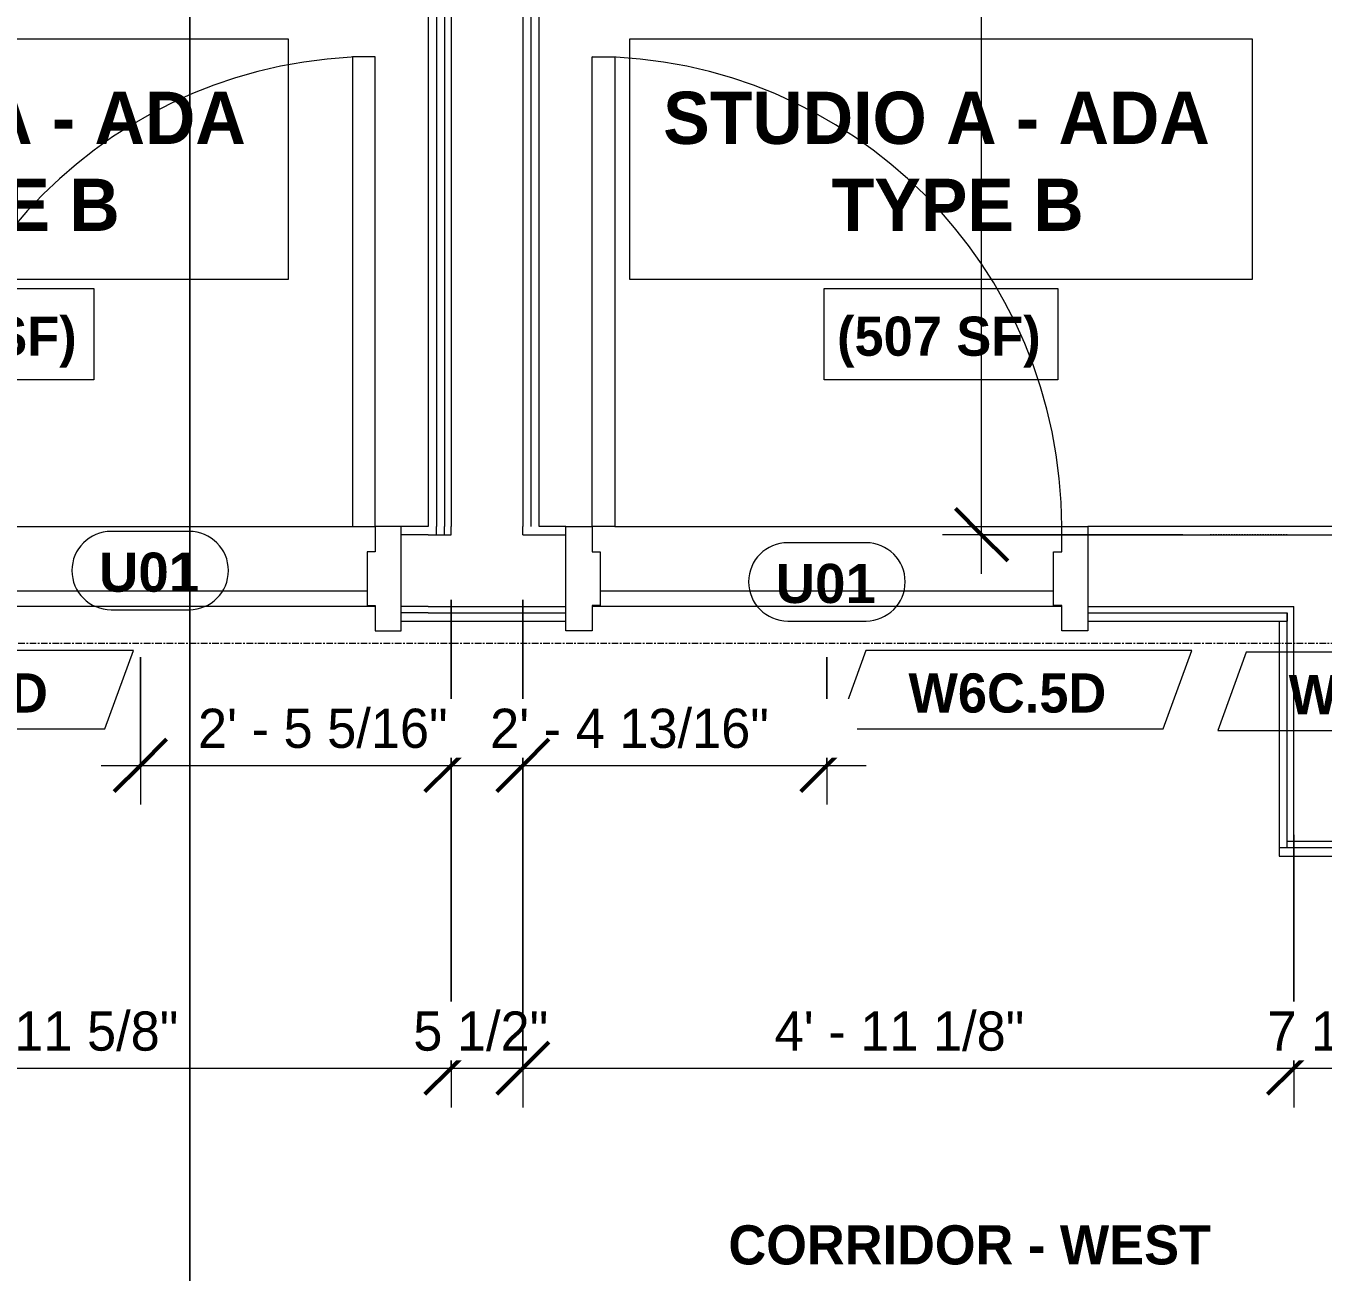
# Model space of a CAD drawing. Header units: inches. Extents: x -4058 to -1781, y 9814 to 12264.
# Drawn here: x -2749.8 to -2650.4, y 10419 to 10514.5 of the extents above; entities that cross this region are included whole.
import ezdxf

# ---------------------------------------------------------------- set-up
doc = ezdxf.new("R2010")
doc.units = ezdxf.units.IN
doc.header["$MEASUREMENT"] = 0
doc.linetypes.add('Dash 3_32_', pattern=[0.1875, 0.09375, -0.09375])
doc.linetypes.add('Grid Line 1_2_', pattern=[0.875, 0.5, -0.125, 0.125, -0.125])
for name, color, linetype, lineweight in [('0-1', 7, 'Continuous', 5), ('0-3', 8, 'Continuous', 9), ('A-ANNO-DIMS', 211, 'Continuous', 9), ('A-ANNO-DIMS-32', 211, 'Continuous', 9), ('A-AREA-IDEN', 2, 'Continuous', 9), ('A-DETL-1', 90, 'Dash 3_32_', 9), ('A-DOOR-1', 7, 'Continuous', 9), ('A-DOOR-FRAM-1', 7, 'Continuous', 9), ('A-DOOR-IDEN', 31, 'Continuous', 9), ('A-FLOR-1', 7, 'Continuous', 9), ('A-FLOR-2', 192, 'Continuous', 9), ('A-WALL-1', 7, 'Continuous', 9), ('A-WALL-IDEN', 211, 'Continuous', 9), ('I-WALL-3', 7, 'Continuous', 9), ('S-GRID-1', 1, 'Grid Line 1_2_', 9)]:
    doc.layers.add(name, color=color, linetype=linetype, lineweight=lineweight)
doc.styles.add('Arial_B', font='arialbd.ttf', dxfattribs={"height": 3})
doc.styles.add('Century Gothic', font='ufonts.com_century-gothic.ttf', dxfattribs={"height": 3})
doc.styles.add('Century Gothic_B', font='GOTHICB.TTF', dxfattribs={"height": 3})
doc.styles.add('Century Gothic_B_1', font='GOTHICB.TTF', dxfattribs={"height": 4})
doc.dimstyles.new('THE_DIMENSION_STRING_2', dxfattribs={"dimscale": 12, "dimtxt": 3.132505, "dimasz": 0.333333, "dimexe": 0.25, "dimexo": 0.166667, "dimgap": 0.041667, "dimtad": 1, "dimdec": 4, "dimrnd": 0.0625, "dimzin": 3, "dimdsep": 46, "dimlunit": 4, "dimtxsty": 'Century Gothic', "dimblk1": 'OBLIQUE', "dimblk2": 'OBLIQUE', "dimsah": 1, "dimcen": 0.09, "dimdle": 0.25, "dimazin": 0, "dimtfac": 1, "dimtdec": 4, "dimtix": 1, "dimtmove": 0, "dimatfit": 3, "dimfxl": 1, "dimtvp": 1, "dimtfill": 1, "dimfrac": 2, "dimtolj": 1, "dimtzin": 0, "dimarcsym": 2})
doc.dimstyles.new('THE_DIMENSION_STRING_5', dxfattribs={"dimscale": 12, "dimtxt": 3.132505, "dimasz": 0.333333, "dimexe": 0.25, "dimexo": 0.166667, "dimgap": 0.041667, "dimtad": 1, "dimdec": 4, "dimrnd": 0.0625, "dimzin": 3, "dimdsep": 46, "dimlunit": 4, "dimtxsty": 'Century Gothic', "dimblk1": 'OBLIQUE', "dimblk2": 'OBLIQUE', "dimsah": 1, "dimcen": 0.09, "dimdle": 0.25, "dimazin": 0, "dimtfac": 1, "dimtdec": 4, "dimtix": 1, "dimtmove": 0, "dimatfit": 3, "dimfxl": 1, "dimtvp": 1, "dimtfill": 1, "dimfrac": 2, "dimtolj": 1, "dimtzin": 0, "dimarcsym": 2})

# ---------------------------------------------------------------- blocks, each defined once
blk = doc.blocks.new('CTR - 1st Phase - Shell_rvt-1-UNITS PLANS - 3RD FLOOR')
at = {"layer": 'A-FLOR-1'}
for p, q in [((-2758.411, 10471.239), (-2723.661, 10471.239)), ((-2705.786, 10471.239), (-2671.036, 10471.239)), ((-2723.036, 10470.039), (-2759.036, 10470.039)), ((-2670.411, 10470.039), (-2706.411, 10470.039))]:
    blk.add_line(p, q, dxfattribs=at)
blk = doc.blocks.new('HOLLOW METAL - UNIT DOOR-2191978-UNITS PLANS - 3RD FLOOR')
at = {"layer": 'A-DOOR-1'}
for p, q in [((18, 39.875), (16.25, 39.875)), ((16.25, 39.875), (16.25, 3.875)), ((18, 3.875), (18, 39.875)), ((16.25, 3.875), (18, 3.875))]:
    blk.add_line(p, q, dxfattribs=at)
blk.add_arc((18, 3.875), 36, 90, 180, dxfattribs=at)
at = {"layer": 'A-DOOR-FRAM-1'}
for p, q in [((-18, 3.875), (-20, 3.875)), ((-20, 3.875), (-20, -4.125)), ((-18, 1.9375), (-18, 3.875)), ((18, 3.875), (18, 1.9375)), ((20, 3.875), (18, 3.875)), ((20, -4.125), (20, 3.875)), ((-17.375, 1.9375), (-18, 1.9375)), ((-17.375, -2.1875), (-17.375, 1.9375)), ((18, 1.9375), (17.375, 1.9375)), ((17.375, 1.9375), (17.375, -2.1875)), ((-18, -4.125), (-18, -2.1875)), ((-18, -2.1875), (-17.375, -2.1875)), ((17.375, -2.1875), (18, -2.1875)), ((18, -2.1875), (18, -4.125)), ((-20, -4.125), (-18, -4.125)), ((18, -4.125), (20, -4.125))]:
    blk.add_line(p, q, dxfattribs=at)
blk = doc.blocks.new('HOLLOW METAL - UNIT DOOR-2191977-UNITS PLANS - 3RD FLOOR')
at = {"layer": 'A-DOOR-1'}
for p, q in [((16.25, -3.875), (18, -3.875)), ((16.25, -39.875), (16.25, -3.875)), ((18, -3.875), (18, -39.875)), ((18, -39.875), (16.25, -39.875))]:
    blk.add_line(p, q, dxfattribs=at)
blk.add_arc((18, -3.875), 36, 180, 270, dxfattribs=at)
at = {"layer": 'A-DOOR-FRAM-1'}
for p, q in [((-20, 4.125), (-18, 4.125)), ((-20, -3.875), (-20, 4.125)), ((-18, 4.125), (-18, 2.1875)), ((18, 4.125), (20, 4.125)), ((18, 2.1875), (18, 4.125)), ((20, 4.125), (20, -3.875)), ((-18, 2.1875), (-17.375, 2.1875)), ((-17.375, 2.1875), (-17.375, -1.9375)), ((17.375, 2.1875), (18, 2.1875)), ((17.375, -1.9375), (17.375, 2.1875)), ((-18, -1.9375), (-18, -3.875)), ((-17.375, -1.9375), (-18, -1.9375)), ((18, -1.9375), (17.375, -1.9375)), ((18, -3.875), (18, -1.9375)), ((-18, -3.875), (-20, -3.875)), ((20, -3.875), (18, -3.875))]:
    blk.add_line(p, q, dxfattribs=at)
blk = doc.blocks.new('CTR - 1st Phase - Common Walls_rvt-1-UNITS PLANS - 3RD FLOOR')
at = {"layer": 'A-WALL-1'}
for p, q in [((-2718.349, 10843.139), (-2718.349, 10476.164)), ((-2717.724, 10843.139), (-2717.724, 10476.164)), ((-2717.224, 10843.139), (-2717.224, 10476.164)), ((-2711.724, 10843.139), (-2711.724, 10476.164)), ((-2711.099, 10843.139), (-2711.099, 10476.164)), ((-2718.349, 10475.539), (-2718.349, 10476.164)), ((-2717.724, 10475.539), (-2717.724, 10476.164)), ((-2717.224, 10475.539), (-2717.224, 10476.164)), ((-2711.724, 10475.539), (-2711.724, 10476.164)), ((-2718.974, 10475.539), (-2721.036, 10475.539)), ((-2718.974, 10475.539), (-2718.349, 10475.539)), ((-2718.349, 10475.539), (-2717.724, 10475.539)), ((-2717.724, 10475.539), (-2717.224, 10475.539)), ((-2711.724, 10475.539), (-2708.411, 10475.539)), ((-2668.411, 10475.539), (-2653.749, 10475.539)), ((-2653.749, 10475.539), (-2652.624, 10475.539)), ((-2652.624, 10475.539), (-2645.374, 10475.539)), ((-2718.974, 10470.039), (-2721.036, 10470.039)), ((-2718.974, 10470.039), (-2717.724, 10470.039)), ((-2717.724, 10470.039), (-2717.224, 10470.039)), ((-2717.224, 10470.039), (-2708.411, 10470.039)), ((-2668.411, 10470.039), (-2653.749, 10470.039)), ((-2653.749, 10470.039), (-2653.124, 10470.039)), ((-2653.124, 10470.039), (-2652.624, 10470.039)), ((-2652.624, 10452.039), (-2652.624, 10470.039)), ((-2718.974, 10469.539), (-2721.036, 10469.539)), ((-2718.974, 10469.539), (-2718.349, 10469.539)), ((-2718.349, 10469.539), (-2717.724, 10469.539)), ((-2717.724, 10469.539), (-2717.224, 10469.539)), ((-2717.224, 10469.539), (-2708.411, 10469.539)), ((-2668.411, 10469.539), (-2653.749, 10469.539)), ((-2653.749, 10469.539), (-2653.124, 10469.539)), ((-2653.749, 10468.914), (-2653.124, 10468.914)), ((-2653.124, 10469.539), (-2653.124, 10468.914)), ((-2653.124, 10468.914), (-2653.124, 10469.539)), ((-2653.124, 10452.039), (-2653.124, 10468.914)), ((-2652.624, 10452.039), (-2653.124, 10452.039)), ((-2653.124, 10451.539), (-2653.124, 10452.039)), ((-2653.124, 10451.539), (-2653.124, 10452.039)), ((-2645.374, 10452.039), (-2652.624, 10452.039)), ((-2653.124, 10451.539), (-2653.749, 10451.539)), ((-2644.749, 10451.539), (-2653.124, 10451.539))]:
    blk.add_line(p, q, dxfattribs=at)
at = {"layer": 'I-WALL-3'}
for p, q in [((-2718.974, 10843.139), (-2718.974, 10476.164)), ((-2710.474, 10476.164), (-2710.474, 10843.139)), ((-2718.974, 10476.164), (-2721.036, 10476.164)), ((-2708.411, 10476.164), (-2710.474, 10476.164)), ((-2653.749, 10476.164), (-2668.411, 10476.164)), ((-2645.374, 10476.164), (-2653.749, 10476.164)), ((-2721.036, 10468.914), (-2718.974, 10468.914)), ((-2718.974, 10468.914), (-2718.349, 10468.914)), ((-2718.349, 10468.914), (-2708.411, 10468.914)), ((-2668.411, 10468.914), (-2653.749, 10468.914)), ((-2653.749, 10468.914), (-2653.749, 10451.539)), ((-2653.749, 10451.539), (-2653.749, 10450.914)), ((-2653.749, 10450.914), (-2644.749, 10450.914))]:
    blk.add_line(p, q, dxfattribs=at)
at = {"layer": '0-3'}
blk.add_blockref('HOLLOW METAL - UNIT DOOR-2191978-UNITS PLANS - 3RD FLOOR', (-2741.036, 10472.289), dxfattribs=at)
at = {"layer": '0-3', "rotation": 180}
blk.add_blockref('HOLLOW METAL - UNIT DOOR-2191977-UNITS PLANS - 3RD FLOOR', (-2688.411, 10472.289), dxfattribs=at)
blk = doc.blocks.new('Wall Tag - Arch Wall-3956453-UNITS PLANS - 3RD FLOOR')
at = {"layer": 'A-WALL-IDEN'}
for p, q in [((-0.3561, 0.0937), (-0.4244, -0.0937)), ((0.4244, 0.0937), (-0.3561, 0.0937)), ((0.3561, -0.0937), (0.4244, 0.0937)), ((-0.4244, -0.0937), (0.3561, -0.0937))]:
    blk.add_line(p, q, dxfattribs=at)
blk = doc.blocks.new('DIMBLOCK354-UNITS PLANS - 3RD FLOOR')
at = {"layer": 'A-ANNO-DIMS-32'}
for p, q in [((-2717.224, 10470.539), (-2717.224, 10431.659)), ((-2717.224, 10434.659), (-2717.224, 10470.539)), ((-2776.824, 10452.539), (-2776.824, 10431.659)), ((-2776.824, 10434.659), (-2776.824, 10452.539)), ((-2776.824, 10434.659), (-2717.224, 10434.659))]:
    blk.add_line(p, q, dxfattribs=at)
at = {"layer": 'A-ANNO-DIMS-32', "lineweight": 50}
for p, q in [((-2776.824, 10434.659), (-2774.824, 10436.659)), ((-2717.224, 10434.659), (-2715.224, 10436.659)), ((-2776.824, 10434.659), (-2778.824, 10432.659)), ((-2717.224, 10434.659), (-2719.224, 10432.659))]:
    blk.add_line(p, q, dxfattribs=at)
at = {"layer": 'A-ANNO-DIMS-32', "color": 0, "insert": (-2757.267, 10439.004), "char_height": 3, "width": 24.5827, "attachment_point": 1, "line_spacing_factor": 0.984502, "style": 'Century Gothic', "bg_fill": 3, "box_fill_scale": 1.25, "bg_fill_color": 256, "bg_fill_true_color": 13158600, "bg_fill_transparency": 0}
blk.add_mtext('4\' - 11 5/8"', dxfattribs=at)
blk = doc.blocks.new('_Oblique')
at = {"color": 0, "linetype": 'ByBlock', "lineweight": -2}
blk.add_line((-0.5, -0.5), (0.5, 0.5), dxfattribs=at)
blk = doc.blocks.new('DIMBLOCK355-UNITS PLANS - 3RD FLOOR')
at = {"layer": 'A-ANNO-DIMS-32'}
for p, q in [((-2717.224, 10470.539), (-2717.224, 10431.659)), ((-2717.224, 10434.659), (-2717.224, 10470.539)), ((-2711.724, 10470.539), (-2711.724, 10431.659)), ((-2711.724, 10434.659), (-2711.724, 10470.539)), ((-2717.224, 10434.659), (-2711.724, 10434.659))]:
    blk.add_line(p, q, dxfattribs=at)
at = {"layer": 'A-ANNO-DIMS-32', "lineweight": 50}
for p, q in [((-2717.224, 10434.659), (-2715.224, 10436.659)), ((-2711.724, 10434.659), (-2709.724, 10436.659)), ((-2717.224, 10434.659), (-2719.224, 10432.659)), ((-2711.724, 10434.659), (-2713.724, 10432.659))]:
    blk.add_line(p, q, dxfattribs=at)
at = {"layer": 'A-ANNO-DIMS-32', "color": 0, "insert": (-2720.117, 10439.004), "char_height": 3, "width": 13.54435, "attachment_point": 1, "line_spacing_factor": 0.984502, "style": 'Century Gothic', "bg_fill": 3, "box_fill_scale": 1.25, "bg_fill_color": 256, "bg_fill_true_color": 13158600, "bg_fill_transparency": 0}
blk.add_mtext('5 1/2"', dxfattribs=at)
blk = doc.blocks.new('DIMBLOCK356-UNITS PLANS - 3RD FLOOR')
at = {"layer": 'A-ANNO-DIMS-32'}
for p, q in [((-2711.724, 10470.539), (-2711.724, 10431.659)), ((-2711.724, 10434.659), (-2711.724, 10470.539)), ((-2652.624, 10452.539), (-2652.624, 10431.659)), ((-2652.624, 10434.659), (-2652.624, 10452.539)), ((-2711.724, 10434.659), (-2652.624, 10434.659))]:
    blk.add_line(p, q, dxfattribs=at)
at = {"layer": 'A-ANNO-DIMS-32', "lineweight": 50}
for p, q in [((-2711.724, 10434.659), (-2709.724, 10436.659)), ((-2652.624, 10434.659), (-2650.624, 10436.659)), ((-2711.724, 10434.659), (-2713.724, 10432.659)), ((-2652.624, 10434.659), (-2654.624, 10432.659))]:
    blk.add_line(p, q, dxfattribs=at)
at = {"layer": 'A-ANNO-DIMS-32', "color": 0, "insert": (-2692.417, 10439.004), "char_height": 3, "width": 24.5827, "attachment_point": 1, "line_spacing_factor": 0.984502, "style": 'Century Gothic', "bg_fill": 3, "box_fill_scale": 1.25, "bg_fill_color": 256, "bg_fill_true_color": 13158600, "bg_fill_transparency": 0}
blk.add_mtext('4\' - 11 1/8"', dxfattribs=at)
blk = doc.blocks.new('DIMBLOCK357-UNITS PLANS - 3RD FLOOR')
at = {"layer": 'A-ANNO-DIMS-32'}
for p, q in [((-2652.624, 10452.539), (-2652.624, 10431.659)), ((-2652.624, 10434.659), (-2652.624, 10452.539)), ((-2645.374, 10452.539), (-2645.374, 10431.659)), ((-2645.374, 10434.659), (-2645.374, 10452.539)), ((-2652.624, 10434.659), (-2645.374, 10434.659))]:
    blk.add_line(p, q, dxfattribs=at)
at = {"layer": 'A-ANNO-DIMS-32', "lineweight": 50}
for p, q in [((-2652.624, 10434.659), (-2650.624, 10436.659)), ((-2645.374, 10434.659), (-2643.374, 10436.659)), ((-2652.624, 10434.659), (-2654.624, 10432.659)), ((-2645.374, 10434.659), (-2647.374, 10432.659))]:
    blk.add_line(p, q, dxfattribs=at)
at = {"layer": 'A-ANNO-DIMS-32', "color": 0, "insert": (-2654.642, 10439.004), "char_height": 3, "width": 13.54435, "attachment_point": 1, "line_spacing_factor": 0.984502, "style": 'Century Gothic', "bg_fill": 3, "box_fill_scale": 1.25, "bg_fill_color": 256, "bg_fill_true_color": 13158600, "bg_fill_transparency": 0}
blk.add_mtext('7 1/4"', dxfattribs=at)
blk = doc.blocks.new('DIMBLOCK487-UNITS PLANS - 3RD FLOOR')
at = {"layer": 'A-ANNO-DIMS-32'}
for p, q in [((-2717.224, 10470.539), (-2717.224, 10454.86)), ((-2717.224, 10457.86), (-2717.224, 10470.539)), ((-2688.411, 10466.164), (-2688.411, 10454.86)), ((-2688.411, 10457.86), (-2688.411, 10466.164)), ((-2720.224, 10457.86), (-2685.411, 10457.86))]:
    blk.add_line(p, q, dxfattribs=at)
at = {"layer": 'A-ANNO-DIMS-32', "lineweight": 50}
for p, q in [((-2717.224, 10457.86), (-2715.224, 10459.86)), ((-2688.411, 10457.86), (-2686.411, 10459.86)), ((-2717.224, 10457.86), (-2719.224, 10455.86)), ((-2688.411, 10457.86), (-2690.411, 10455.86))]:
    blk.add_line(p, q, dxfattribs=at)
at = {"layer": 'A-ANNO-DIMS-32', "color": 0, "insert": (-2714.229, 10462.205), "char_height": 3, "width": 27.38704, "attachment_point": 1, "line_spacing_factor": 0.984502, "style": 'Century Gothic', "bg_fill": 3, "box_fill_scale": 1.25, "bg_fill_color": 256, "bg_fill_true_color": 13158600, "bg_fill_transparency": 0}
blk.add_mtext('2\' - 4 13/16"', dxfattribs=at)
blk = doc.blocks.new('DIMBLOCK488-UNITS PLANS - 3RD FLOOR')
at = {"layer": 'A-ANNO-DIMS-32'}
for p, q in [((-2711.724, 10470.539), (-2711.724, 10454.86)), ((-2711.724, 10457.86), (-2711.724, 10470.539)), ((-2741.036, 10466.164), (-2741.036, 10454.86)), ((-2741.036, 10457.86), (-2741.036, 10466.164)), ((-2744.036, 10457.86), (-2708.724, 10457.86))]:
    blk.add_line(p, q, dxfattribs=at)
at = {"layer": 'A-ANNO-DIMS-32', "lineweight": 50}
for p, q in [((-2741.036, 10457.86), (-2739.036, 10459.86)), ((-2711.724, 10457.86), (-2709.724, 10459.86)), ((-2741.036, 10457.86), (-2743.036, 10455.86)), ((-2711.724, 10457.86), (-2713.724, 10455.86))]:
    blk.add_line(p, q, dxfattribs=at)
at = {"layer": 'A-ANNO-DIMS-32', "color": 0, "insert": (-2736.623, 10462.205), "char_height": 3, "width": 24.5827, "attachment_point": 1, "line_spacing_factor": 0.984502, "style": 'Century Gothic', "bg_fill": 3, "box_fill_scale": 1.25, "bg_fill_color": 256, "bg_fill_true_color": 13158600, "bg_fill_transparency": 0}
blk.add_mtext('2\' - 5 5/16"', dxfattribs=at)
blk = doc.blocks.new('Door Tag - Type Mark-2601225-UNITS PLANS - 3RD FLOOR')
at = {"layer": 'A-DOOR-IDEN'}
for p, q in [((0.09375, 0.09375), (-0.09375, 0.09375)), ((-0.09375, -0.09375), (0.09375, -0.09375))]:
    blk.add_line(p, q, dxfattribs=at)
for centre, start, end in [((-0.09375, 0), 90, 270), ((0.09375, 0), 270, 90)]:
    blk.add_arc(centre, 0.09375, start, end, dxfattribs=at)
blk = doc.blocks.new('DIMBLOCK1198-UNITS PLANS - 3RD FLOOR')
at = {"layer": 'A-ANNO-DIMS-32'}
for p, q in [((-2737.236, 10379.039), (-2737.236, 11757.507)), ((-2760.236, 11755.336), (-2760.236, 11751.507)), ((-2760.236, 11754.507), (-2760.236, 11755.336)), ((-2763.236, 11754.507), (-2734.236, 11754.507)), ((-2737.236, 11754.507), (-2737.236, 10379.039))]:
    blk.add_line(p, q, dxfattribs=at)
at = {"layer": 'A-ANNO-DIMS-32', "lineweight": 50}
for p, q in [((-2760.236, 11754.507), (-2758.236, 11756.507)), ((-2737.236, 11754.507), (-2735.236, 11756.507)), ((-2760.236, 11754.507), (-2762.236, 11752.507)), ((-2737.236, 11754.507), (-2739.236, 11752.507))]:
    blk.add_line(p, q, dxfattribs=at)
at = {"layer": 'A-ANNO-DIMS-32', "color": 0, "insert": (-2755.15, 11758.853), "char_height": 3, "width": 15.39402, "attachment_point": 1, "line_spacing_factor": 0.984502, "style": 'Century Gothic', "bg_fill": 3, "box_fill_scale": 1.25, "bg_fill_color": 256, "bg_fill_true_color": 13158600, "bg_fill_transparency": 0}
blk.add_mtext('1\' - 11"', dxfattribs=at)
blk = doc.blocks.new('DIMBLOCK1320-UNITS PLANS - 3RD FLOOR')
at = {"layer": 'A-ANNO-DIMS-32'}
for p, q in [((-2676.549, 10472.535), (-2676.549, 10579.535)), ((-2672.124, 10576.535), (-2679.549, 10576.535)), ((-2676.549, 10576.535), (-2672.124, 10576.535)), ((-2661.124, 10475.535), (-2679.549, 10475.535)), ((-2676.549, 10475.535), (-2661.124, 10475.535))]:
    blk.add_line(p, q, dxfattribs=at)
at = {"layer": 'A-ANNO-DIMS-32', "lineweight": 50}
for p, q in [((-2676.549, 10576.535), (-2678.549, 10578.535)), ((-2676.549, 10576.535), (-2674.549, 10574.535)), ((-2676.549, 10475.535), (-2678.549, 10477.535)), ((-2676.549, 10475.535), (-2674.549, 10473.535))]:
    blk.add_line(p, q, dxfattribs=at)
at = {"layer": 'A-ANNO-DIMS-32', "color": 0, "insert": (-2680.895, 10520.789), "char_height": 3, "width": 12.58969, "attachment_point": 1, "rotation": 90, "line_spacing_factor": 0.984502, "style": 'Century Gothic', "bg_fill": 3, "box_fill_scale": 1.25, "bg_fill_color": 256, "bg_fill_true_color": 13158600, "bg_fill_transparency": 0}
blk.add_mtext('8\' - 5"', dxfattribs=at)

msp = doc.modelspace()

# ---------------------------------------------------------------- linework, layer by layer
at = {"layer": 'A-AREA-IDEN', "flags": 128}
for points in [[(-2777.41858, 10513.54099), (-2729.71591, 10513.54099), (-2729.71591, 10495.09186), (-2777.41858, 10495.09186)], [(-2703.51887, 10513.54099), (-2655.81619, 10513.54099), (-2655.81619, 10495.09186), (-2703.51887, 10495.09186)], [(-2762.52945, 10494.41549), (-2744.60504, 10494.41549), (-2744.60504, 10487.41392), (-2762.52945, 10487.41392)], [(-2688.62973, 10494.41549), (-2670.70532, 10494.41549), (-2670.70532, 10487.41392), (-2688.62973, 10487.41392)]]:
    msp.add_lwpolyline(points, close=True, dxfattribs=at)
at = {"layer": 'A-DETL-1'}
msp.add_line((-2653.12374, 10475.53481), (-2659.12374, 10475.53481), dxfattribs=at)
at = {"layer": 'A-FLOR-2'}
for p, q in [((-2759.03624, 10476.1644), (-2724.78624, 10476.1644)), ((-2704.66124, 10476.1644), (-2670.41124, 10476.1644))]:
    msp.add_line(p, q, dxfattribs=at)

# ---------------------------------------------------------------- block references
at = {"layer": '0-1'}
for name in ['CTR - 1st Phase - Shell_rvt-1-UNITS PLANS - 3RD FLOOR', 'CTR - 1st Phase - Common Walls_rvt-1-UNITS PLANS - 3RD FLOOR']:
    msp.add_blockref(name, (0, 0), dxfattribs=at)
at = {"layer": 'A-WALL-IDEN', "xscale": 31.99999999999999, "yscale": 31.99999999999999, "zscale": 31.99999999999999}
for p in [(-2755.14874, 10463.66642), (-2674.01749, 10463.66237), (-2644.87171, 10463.5394)]:
    msp.add_blockref('Wall Tag - Arch Wall-3956453-UNITS PLANS - 3RD FLOOR', p, dxfattribs=at)

# ---------------------------------------------------------------- texts
at = {"layer": 'A-AREA-IDEN', "attachment_point": 1}
for s, insert, char_height, width, style in [('STUDIO A - ADA', (-2774.85858, 10509.48099), 4, 51.51, 'Century Gothic_B_1'), ('STUDIO A - ADA', (-2700.95887, 10509.48099), 4, 51.51, 'Century Gothic_B_1'), ('TYPE B', (-2761.94192, 10502.81432), 4, 20.301, 'Century Gothic_B_1'), ('TYPE B', (-2688.0422, 10502.81432), 4, 20.301, 'Century Gothic_B_1'), ('(507 SF)', (-2761.52945, 10492.24883), 3, 19.19, 'Century Gothic_B'), ('(507 SF)', (-2687.62973, 10492.24883), 3, 19.19, 'Century Gothic_B'), ('CORRIDOR - WEST', (-2695.95716, 10422.6212), 3, 44.036, 'Century Gothic_B')]:
    msp.add_mtext(s, dxfattribs=dict(at, insert=insert, char_height=char_height, width=width, style=style))
at = {"layer": 'A-WALL-IDEN', "char_height": 3, "width": 19.594, "attachment_point": 1, "style": 'Century Gothic_B'}
for s, insert in [('W6C.5D', (-2763.28434, 10464.91395)), ('W6C.5D', (-2682.15309, 10464.9099)), ('W8C.5D', (-2653.00732, 10464.78693))]:
    msp.add_mtext(s, dxfattribs=dict(at, insert=insert))

# ---------------------------------------------------------------- next in the draw order: dimensions: what is measured, and where the dimension line sits
at = {"layer": 'A-ANNO-DIMS'}
dim = msp.add_linear_dim(base=(-2717.22374, 10434.65899), p1=(-2776.82374, 10454.5394), p2=(-2717.22374, 10472.5394), dimstyle='THE_DIMENSION_STRING_2', override={"dimpost": '<>', "dimfxl": 62.258815}, dxfattribs=at)
dim.commit()
dim.dimension.update_dxf_attribs({"geometry": 'DIMBLOCK354-UNITS PLANS - 3RD FLOOR', "text_midpoint": (-2747.02374, 10436.90066)})

# ---------------------------------------------------------------- next in the draw order: dimensions: what is measured, and where the dimension line sits
dim = msp.add_linear_dim(base=(-2711.72374, 10434.65899), p1=(-2717.22374, 10472.5394), p2=(-2711.72374, 10472.5394), dimstyle='THE_DIMENSION_STRING_2', override={"dimpost": '<>', "dimfxl": 5.5}, dxfattribs=at)
dim.commit()
dim.dimension.update_dxf_attribs({"geometry": 'DIMBLOCK355-UNITS PLANS - 3RD FLOOR', "text_midpoint": (-2714.47374, 10436.90066)})

# ---------------------------------------------------------------- next in the draw order: dimensions: what is measured, and where the dimension line sits
dim = msp.add_linear_dim(base=(-2652.62374, 10434.65899), p1=(-2711.72374, 10472.5394), p2=(-2652.62374, 10454.5394), dimstyle='THE_DIMENSION_STRING_2', override={"dimpost": '<>', "dimfxl": 61.780337}, dxfattribs=at)
dim.commit()
dim.dimension.update_dxf_attribs({"geometry": 'DIMBLOCK356-UNITS PLANS - 3RD FLOOR', "text_midpoint": (-2682.17374, 10436.90066)})

# ---------------------------------------------------------------- next in the draw order: dimensions: what is measured, and where the dimension line sits
dim = msp.add_linear_dim(base=(-2676.54923, 10576.53481), p1=(-2659.12374, 10475.53481), p2=(-2670.12374, 10576.53481), angle=90, dimstyle='THE_DIMENSION_STRING_5', override={"dimpost": '<>', "dimfxl": 101.597244}, dxfattribs=at)
dim.commit()
dim.dimension.update_dxf_attribs({"geometry": 'DIMBLOCK1320-UNITS PLANS - 3RD FLOOR', "text_midpoint": (-2678.62468, 10526.03481)})
for base, p1, p2, override, picture, middle in [((-2688.41124, 10457.85972), (-2717.22374, 10472.5394), (-2688.41124, 10468.1644), {"dimpost": '<>', "dimfxl": 29.142765}, 'DIMBLOCK487-UNITS PLANS - 3RD FLOOR', (-2702.81749, 10460.10139)), ((-2645.37374, 10434.65899), (-2652.62374, 10454.5394), (-2645.37374, 10454.5394), {"dimpost": '<>', "dimfxl": 7.25}, 'DIMBLOCK357-UNITS PLANS - 3RD FLOOR', (-2648.99874, 10436.90066))]:
    dim = msp.add_linear_dim(base=base, p1=p1, p2=p2, dimstyle='THE_DIMENSION_STRING_2', override=override, dxfattribs=at)
    dim.commit()
    dim.dimension.update_dxf_attribs({"geometry": picture, "text_midpoint": middle})

# ---------------------------------------------------------------- next in the draw order: block references
at = {"layer": 'A-DOOR-IDEN', "xscale": 31.99999999999999, "yscale": 31.99999999999999, "zscale": 31.99999999999999}
msp.add_blockref('Door Tag - Type Mark-2601225-UNITS PLANS - 3RD FLOOR', (-2688.41124, 10471.92546), dxfattribs=at)

# ---------------------------------------------------------------- next in the draw order: texts
at = {"layer": 'A-DOOR-IDEN', "insert": (-2692.34312, 10473.30532), "char_height": 3, "width": 9.393, "attachment_point": 1, "style": 'Arial_B'}
msp.add_mtext('U01', dxfattribs=at)

# ---------------------------------------------------------------- next in the draw order: dimensions: what is measured, and where the dimension line sits
at = {"layer": 'A-ANNO-DIMS'}
dim = msp.add_linear_dim(base=(-2711.72374, 10457.85972), p1=(-2741.03624, 10468.1644), p2=(-2711.72374, 10472.5394), dimstyle='THE_DIMENSION_STRING_2', override={"dimpost": '<>', "dimfxl": 29.637194}, dxfattribs=at)
dim.commit()
dim.dimension.update_dxf_attribs({"geometry": 'DIMBLOCK488-UNITS PLANS - 3RD FLOOR', "text_midpoint": (-2726.37999, 10460.10139)})

# ---------------------------------------------------------------- next in the draw order: block references
at = {"layer": 'A-DOOR-IDEN', "xscale": 31.99999999999999, "yscale": 31.99999999999999, "zscale": 31.99999999999999}
msp.add_blockref('Door Tag - Type Mark-2601225-UNITS PLANS - 3RD FLOOR', (-2740.28624, 10472.7894), dxfattribs=at)

# ---------------------------------------------------------------- next in the draw order: texts
at = {"layer": 'A-DOOR-IDEN', "insert": (-2744.21812, 10474.16925), "char_height": 3, "width": 9.393, "attachment_point": 1, "style": 'Arial_B'}
msp.add_mtext('U01', dxfattribs=at)

# ---------------------------------------------------------------- next in the draw order: dimensions: what is measured, and where the dimension line sits
at = {"layer": 'A-ANNO-DIMS'}
dim = msp.add_linear_dim(base=(-2737.23624, 11754.50732), p1=(-2760.23624, 11757.33575), p2=(-2737.23624, 10377.0394), dimstyle='THE_DIMENSION_STRING_5', override={"dimpost": '<>', "dimfxl": 1380.487968}, dxfattribs=at)
dim.commit()
dim.dimension.update_dxf_attribs({"geometry": 'DIMBLOCK1198-UNITS PLANS - 3RD FLOOR', "text_midpoint": (-2748.73624, 11756.50732)})

# ---------------------------------------------------------------- next in the draw order: linework, layer by layer
at = {"layer": 'S-GRID-1'}
msp.add_line((-1781.27288, 10467.1894), (-4041.7795, 10467.1894), dxfattribs=at)

doc.saveas('drawing.dxf')
